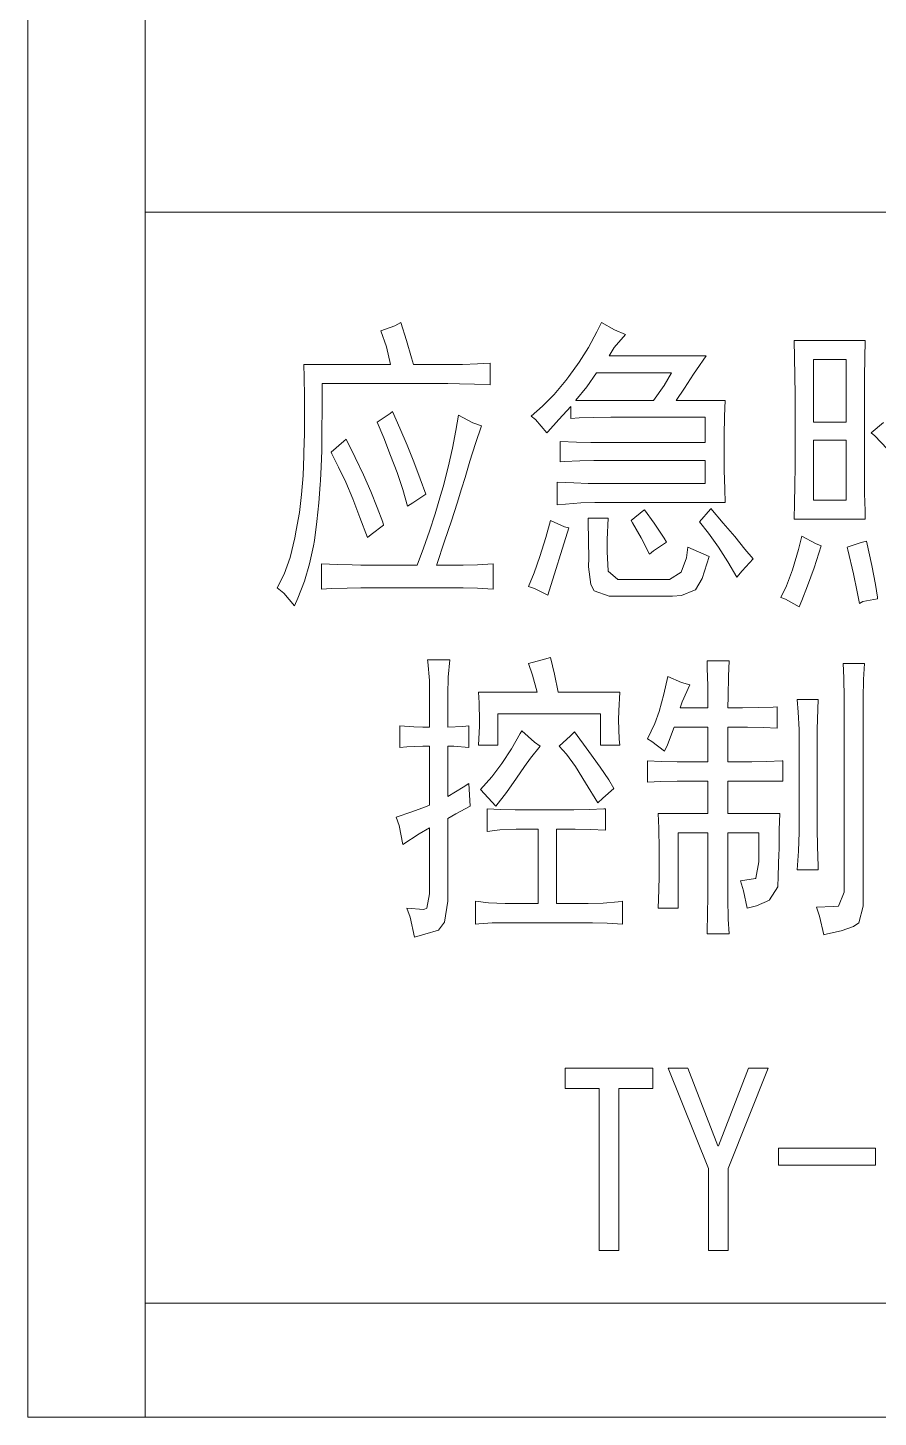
# Model space of a CAD drawing. Header units: millimetres. Extents: x -633009578 to 5705885, y -633235091 to 2571734.
# Drawn here: x 2447258 to 2447580, y 2016995 to 2017521 of the extents above; entities that cross this region are included whole.
import ezdxf

# ---------------------------------------------------------------- set-up
doc = ezdxf.new("R2010")
doc.units = ezdxf.units.MM
doc.header["$LTSCALE"] = 1000
doc.header["$MEASUREMENT"] = 0
doc.layers.get('0').update_dxf_attribs({"color": 9})

msp = doc.modelspace()

# ---------------------------------------------------------------- linework, layer by layer
at = {"lineweight": 0}
for p, q in [((2447302.79, 2017968.49, 104542.43), (2447302.79, 2016995.02, 104542.43)), ((2447302.79, 2017450.94, 104542.43), (2447769.97, 2017450.94, 104542.43)), ((2447397.29, 2017407.99, 104542.43), (2447391.94, 2017406.07, 104542.43)), ((2447399.53, 2017409.17, 104542.43), (2447397.29, 2017407.99, 104542.43)), ((2447401.67, 2017402.43, 104542.43), (2447399.53, 2017409.17, 104542.43)), ((2447475.46, 2017409.17, 104542.43), (2447473.75, 2017405.64, 104542.43)), ((2447480.49, 2017406.39, 104542.43), (2447475.46, 2017409.17, 104542.43)), ((2447484.55, 2017404.68, 104542.43), (2447480.49, 2017406.39, 104542.43)), ((2447391.94, 2017406.07, 104542.43), (2447394.08, 2017399.97, 104542.43)), ((2447403.6, 2017395.8, 104542.43), (2447401.67, 2017402.43, 104542.43)), ((2447473.75, 2017405.64, 104542.43), (2447470.54, 2017399.76, 104542.43)), ((2447480.27, 2017399.76, 104542.43), (2447484.55, 2017404.68, 104542.43)), ((2447548.5, 2017402.43, 104542.43), (2447548.61, 2017395.91, 104542.43)), ((2447575.34, 2017402.43, 104542.43), (2447548.5, 2017402.43, 104542.43)), ((2447575.24, 2017395.69, 104542.43), (2447575.34, 2017402.43, 104542.43)), ((2447394.08, 2017399.97, 104542.43), (2447395.58, 2017393.34, 104542.43)), ((2447404.35, 2017393.34, 104542.43), (2447403.6, 2017395.8, 104542.43)), ((2447470.54, 2017399.76, 104542.43), (2447467.01, 2017394.19, 104542.43)), ((2447478.35, 2017396.55, 104542.43), (2447480.27, 2017399.76, 104542.43)), ((2447515.14, 2017396.55, 104542.43), (2447478.35, 2017396.55, 104542.43)), ((2447511.5, 2017391.31, 104542.43), (2447515.14, 2017396.55, 104542.43)), ((2447548.61, 2017395.91, 104542.43), (2447548.72, 2017389.06, 104542.43)), ((2447575.13, 2017388.74, 104542.43), (2447575.24, 2017395.69, 104542.43)), ((2447362.85, 2017393.34, 104542.43), (2447362.96, 2017388.53, 104542.43)), ((2447395.58, 2017393.34, 104542.43), (2447362.85, 2017393.34, 104542.43)), ((2447417.39, 2017393.34, 104542.43), (2447404.35, 2017393.34, 104542.43)), ((2447422.95, 2017393.34, 104542.43), (2447417.39, 2017393.34, 104542.43)), ((2447428.62, 2017393.55, 104542.43), (2447422.95, 2017393.34, 104542.43)), ((2447433.33, 2017393.77, 104542.43), (2447428.62, 2017393.55, 104542.43)), ((2447433.33, 2017385.64, 104542.43), (2447433.33, 2017393.77, 104542.43)), ((2447467.01, 2017394.19, 104542.43), (2447463.16, 2017388.74, 104542.43)), ((2447510.32, 2017389.7, 104542.43), (2447511.5, 2017391.31, 104542.43)), ((2447555.77, 2017395.16, 104542.43), (2447568.07, 2017395.16, 104542.43)), ((2447555.77, 2017371.52, 104542.43), (2447555.77, 2017395.16, 104542.43)), ((2447568.07, 2017395.16, 104542.43), (2447568.07, 2017371.52, 104542.43)), ((2447362.96, 2017388.53, 104542.43), (2447363.07, 2017381.26, 104542.43)), ((2447369.8, 2017386.07, 104542.43), (2447417.39, 2017386.07, 104542.43)), ((2447369.8, 2017376.55, 104542.43), (2447369.8, 2017386.07, 104542.43)), ((2447417.39, 2017386.07, 104542.43), (2447421.78, 2017385.96, 104542.43)), ((2447421.78, 2017385.96, 104542.43), (2447427.45, 2017385.85, 104542.43)), ((2447427.45, 2017385.85, 104542.43), (2447433.33, 2017385.64, 104542.43)), ((2447461.99, 2017387.24, 104542.43), (2447457.6, 2017382, 104542.43)), ((2447463.16, 2017388.74, 104542.43), (2447461.99, 2017387.24, 104542.43)), ((2447469.9, 2017384.89, 104542.43), (2447473.64, 2017390.13, 104542.43)), ((2447473.64, 2017390.13, 104542.43), (2447501.98, 2017390.13, 104542.43)), ((2447499.2, 2017385.32, 104542.43), (2447495.14, 2017379.65, 104542.43)), ((2447501.98, 2017390.13, 104542.43), (2447499.2, 2017385.32, 104542.43)), ((2447506.9, 2017384.36, 104542.43), (2447510.32, 2017389.7, 104542.43)), ((2447548.72, 2017389.06, 104542.43), (2447548.82, 2017381.9, 104542.43)), ((2447575.02, 2017381.68, 104542.43), (2447575.13, 2017388.74, 104542.43)), ((2447363.07, 2017381.26, 104542.43), (2447363.07, 2017374.09, 104542.43)), ((2447457.6, 2017382, 104542.43), (2447453.22, 2017377.51, 104542.43)), ((2447465.84, 2017379.86, 104542.43), (2447469.9, 2017384.89, 104542.43)), ((2447503.8, 2017379.65, 104542.43), (2447506.9, 2017384.36, 104542.43)), ((2447548.82, 2017381.9, 104542.43), (2447548.82, 2017374.52, 104542.43)), ((2447575.02, 2017374.3, 104542.43), (2447575.02, 2017381.68, 104542.43)), ((2447369.7, 2017368.21, 104542.43), (2447369.8, 2017376.55, 104542.43)), ((2447395.47, 2017374.84, 104542.43), (2447390.55, 2017371.52, 104542.43)), ((2447396.33, 2017375.59, 104542.43), (2447395.47, 2017374.84, 104542.43)), ((2447399.21, 2017369.17, 104542.43), (2447396.33, 2017375.59, 104542.43)), ((2447453.22, 2017377.51, 104542.43), (2447448.94, 2017373.77, 104542.43)), ((2447459.31, 2017372.49, 104542.43), (2447463.91, 2017377.41, 104542.43)), ((2447463.91, 2017377.41, 104542.43), (2447463.91, 2017372.91, 104542.43)), ((2447465.73, 2017379.65, 104542.43), (2447465.84, 2017379.86, 104542.43)), ((2447495.14, 2017379.65, 104542.43), (2447465.73, 2017379.65, 104542.43)), ((2447522.3, 2017379.65, 104542.43), (2447503.8, 2017379.65, 104542.43)), ((2447522.09, 2017373.77, 104542.43), (2447522.3, 2017379.65, 104542.43)), ((2447363.07, 2017374.09, 104542.43), (2447363.07, 2017367.03, 104542.43)), ((2447390.55, 2017371.52, 104542.43), (2447393.12, 2017365.53, 104542.43)), ((2447421.35, 2017374.2, 104542.43), (2447420.39, 2017368.32, 104542.43)), ((2447426.8, 2017371.2, 104542.43), (2447421.35, 2017374.2, 104542.43)), ((2447430.12, 2017370.13, 104542.43), (2447426.8, 2017371.2, 104542.43)), ((2447427.77, 2017363.4, 104542.43), (2447430.12, 2017370.13, 104542.43)), ((2447448.94, 2017373.77, 104542.43), (2447450.54, 2017372.49, 104542.43)), ((2447450.54, 2017372.49, 104542.43), (2447454.82, 2017367.46, 104542.43)), ((2447455.25, 2017367.89, 104542.43), (2447459.31, 2017372.49, 104542.43)), ((2447463.91, 2017372.91, 104542.43), (2447467.01, 2017373.13, 104542.43)), ((2447467.01, 2017373.13, 104542.43), (2447472.57, 2017373.23, 104542.43)), ((2447472.57, 2017373.23, 104542.43), (2447479.1, 2017373.34, 104542.43)), ((2447479.1, 2017373.34, 104542.43), (2447514.71, 2017373.34, 104542.43)), ((2447514.71, 2017373.34, 104542.43), (2447514.71, 2017363.82, 104542.43)), ((2447521.98, 2017366.28, 104542.43), (2447522.09, 2017373.77, 104542.43)), ((2447548.82, 2017374.52, 104542.43), (2447548.82, 2017366.93, 104542.43)), ((2447568.07, 2017371.52, 104542.43), (2447555.77, 2017371.52, 104542.43)), ((2447575.02, 2017366.93, 104542.43), (2447575.02, 2017374.3, 104542.43)), ((2447582.3, 2017371.42, 104542.43), (2447577.59, 2017367.46, 104542.43)), ((2447363.07, 2017367.03, 104542.43), (2447362.85, 2017360.19, 104542.43)), ((2447369.59, 2017360.83, 104542.43), (2447369.7, 2017368.21, 104542.43)), ((2447377.93, 2017364.36, 104542.43), (2447373.12, 2017360.19, 104542.43)), ((2447378.89, 2017365.11, 104542.43), (2447377.93, 2017364.36, 104542.43)), ((2447382.32, 2017358.16, 104542.43), (2447378.89, 2017365.11, 104542.43)), ((2447393.12, 2017365.53, 104542.43), (2447395.68, 2017358.9, 104542.43)), ((2447401.89, 2017362.75, 104542.43), (2447399.21, 2017369.17, 104542.43)), ((2447420.39, 2017368.32, 104542.43), (2447419.1, 2017361.68, 104542.43)), ((2447454.82, 2017367.46, 104542.43), (2447455.25, 2017367.89, 104542.43)), ((2447466.05, 2017363.93, 104542.43), (2447459.85, 2017364.25, 104542.43)), ((2447459.85, 2017364.25, 104542.43), (2447459.85, 2017356.55, 104542.43)), ((2447521.98, 2017361.04, 104542.43), (2447521.98, 2017366.28, 104542.43)), ((2447548.82, 2017366.93, 104542.43), (2447548.82, 2017362.65, 104542.43)), ((2447555.77, 2017364.68, 104542.43), (2447568.07, 2017364.68, 104542.43)), ((2447555.77, 2017342.01, 104542.43), (2447555.77, 2017364.68, 104542.43)), ((2447568.07, 2017364.68, 104542.43), (2447568.07, 2017342.01, 104542.43)), ((2447575.02, 2017359.01, 104542.43), (2447575.02, 2017366.93, 104542.43)), ((2447577.59, 2017367.46, 104542.43), (2447578.98, 2017366.39, 104542.43)), ((2447578.98, 2017366.39, 104542.43), (2447583.69, 2017361.47, 104542.43)), ((2447362.85, 2017360.19, 104542.43), (2447362.85, 2017358.8, 104542.43)), ((2447369.38, 2017354.63, 104542.43), (2447369.59, 2017360.83, 104542.43)), ((2447373.12, 2017360.19, 104542.43), (2447373.44, 2017359.55, 104542.43)), ((2447373.44, 2017359.55, 104542.43), (2447376.01, 2017354.52, 104542.43)), ((2447395.68, 2017358.9, 104542.43), (2447398.14, 2017352.49, 104542.43)), ((2447404.45, 2017356.44, 104542.43), (2447401.89, 2017362.75, 104542.43)), ((2447419.1, 2017361.68, 104542.43), (2447417.5, 2017354.52, 104542.43)), ((2447425.63, 2017356.77, 104542.43), (2447427.77, 2017363.4, 104542.43)), ((2447471.5, 2017363.82, 104542.43), (2447466.05, 2017363.93, 104542.43)), ((2447472.57, 2017363.82, 104542.43), (2447471.5, 2017363.82, 104542.43)), ((2447514.71, 2017363.82, 104542.43), (2447472.57, 2017363.82, 104542.43)), ((2447521.98, 2017353.34, 104542.43), (2447521.98, 2017361.04, 104542.43)), ((2447548.82, 2017362.65, 104542.43), (2447548.82, 2017354.84, 104542.43)), ((2447575.13, 2017351.42, 104542.43), (2447575.02, 2017359.01, 104542.43)), ((2447362.85, 2017358.8, 104542.43), (2447362.53, 2017351.31, 104542.43)), ((2447369.16, 2017349.39, 104542.43), (2447369.38, 2017354.63, 104542.43)), ((2447376.01, 2017354.52, 104542.43), (2447378.68, 2017348.85, 104542.43)), ((2447385.42, 2017351.53, 104542.43), (2447382.32, 2017358.16, 104542.43)), ((2447406.91, 2017350.03, 104542.43), (2447404.45, 2017356.44, 104542.43)), ((2447417.5, 2017354.52, 104542.43), (2447415.58, 2017347.03, 104542.43)), ((2447423.92, 2017350.56, 104542.43), (2447425.63, 2017356.77, 104542.43)), ((2447459.85, 2017356.55, 104542.43), (2447461.35, 2017356.66, 104542.43)), ((2447461.35, 2017356.66, 104542.43), (2447467.33, 2017356.87, 104542.43)), ((2447467.33, 2017356.87, 104542.43), (2447472.57, 2017356.98, 104542.43)), ((2447472.57, 2017356.98, 104542.43), (2447514.71, 2017356.98, 104542.43)), ((2447514.71, 2017356.98, 104542.43), (2447514.71, 2017348.32, 104542.43)), ((2447548.82, 2017354.84, 104542.43), (2447548.72, 2017347.57, 104542.43)), ((2447362.53, 2017351.31, 104542.43), (2447361.89, 2017344.15, 104542.43)), ((2447369.06, 2017347.89, 104542.43), (2447369.16, 2017349.39, 104542.43)), ((2447378.68, 2017348.85, 104542.43), (2447381.35, 2017342.54, 104542.43)), ((2447388.2, 2017345.22, 104542.43), (2447385.42, 2017351.53, 104542.43)), ((2447398.14, 2017352.49, 104542.43), (2447400.28, 2017346.07, 104542.43)), ((2447409.05, 2017344.25, 104542.43), (2447406.91, 2017350.03, 104542.43)), ((2447422.53, 2017346.29, 104542.43), (2447423.92, 2017350.56, 104542.43)), ((2447464.98, 2017348.53, 104542.43), (2447458.78, 2017348.75, 104542.43)), ((2447458.78, 2017348.75, 104542.43), (2447458.78, 2017340.19, 104542.43)), ((2447470.44, 2017348.32, 104542.43), (2447464.98, 2017348.53, 104542.43)), ((2447522.19, 2017346.18, 104542.43), (2447521.98, 2017353.34, 104542.43)), ((2447575.13, 2017344.47, 104542.43), (2447575.13, 2017351.42, 104542.43)), ((2447361.89, 2017344.15, 104542.43), (2447361.14, 2017337.3, 104542.43)), ((2447368.52, 2017340.94, 104542.43), (2447369.06, 2017347.89, 104542.43)), ((2447390.55, 2017339.23, 104542.43), (2447388.2, 2017345.22, 104542.43)), ((2447400.28, 2017346.07, 104542.43), (2447402.1, 2017339.76, 104542.43)), ((2447404.03, 2017340.94, 104542.43), (2447409.05, 2017344.25, 104542.43)), ((2447414.61, 2017343.72, 104542.43), (2447412.58, 2017336.87, 104542.43)), ((2447415.58, 2017347.03, 104542.43), (2447414.61, 2017343.72, 104542.43)), ((2447420.82, 2017340.83, 104542.43), (2447422.53, 2017346.29, 104542.43)), ((2447473, 2017348.32, 104542.43), (2447470.44, 2017348.32, 104542.43)), ((2447514.71, 2017348.32, 104542.43), (2447473, 2017348.32, 104542.43)), ((2447522.3, 2017341.05, 104542.43), (2447522.19, 2017346.18, 104542.43)), ((2447548.72, 2017347.57, 104542.43), (2447548.61, 2017340.83, 104542.43)), ((2447575.34, 2017337.94, 104542.43), (2447575.13, 2017344.47, 104542.43)), ((2447367.77, 2017333.88, 104542.43), (2447368.52, 2017340.94, 104542.43)), ((2447381.35, 2017342.54, 104542.43), (2447384.03, 2017335.48, 104542.43)), ((2447392.69, 2017333.67, 104542.43), (2447390.55, 2017339.23, 104542.43)), ((2447402.1, 2017339.76, 104542.43), (2447404.03, 2017340.94, 104542.43)), ((2447418.68, 2017334.2, 104542.43), (2447420.82, 2017340.83, 104542.43)), ((2447458.78, 2017340.19, 104542.43), (2447461.88, 2017340.51, 104542.43)), ((2447461.88, 2017340.51, 104542.43), (2447467.66, 2017340.94, 104542.43)), ((2447467.66, 2017340.94, 104542.43), (2447473, 2017341.05, 104542.43)), ((2447473, 2017341.05, 104542.43), (2447522.3, 2017341.05, 104542.43)), ((2447491.5, 2017338.16, 104542.43), (2447486.8, 2017334.31, 104542.43)), ((2447491.82, 2017338.37, 104542.43), (2447491.5, 2017338.16, 104542.43)), ((2447495.46, 2017333.24, 104542.43), (2447491.82, 2017338.37, 104542.43)), ((2447516.74, 2017338.59, 104542.43), (2447512.57, 2017333.77, 104542.43)), ((2447516.95, 2017338.8, 104542.43), (2447516.74, 2017338.59, 104542.43)), ((2447521.55, 2017333.35, 104542.43), (2447516.95, 2017338.8, 104542.43)), ((2447548.61, 2017340.83, 104542.43), (2447548.5, 2017334.74, 104542.43)), ((2447568.07, 2017342.01, 104542.43), (2447555.77, 2017342.01, 104542.43)), ((2447575.34, 2017334.74, 104542.43), (2447575.34, 2017337.94, 104542.43)), ((2447361.14, 2017337.3, 104542.43), (2447359.97, 2017330.67, 104542.43)), ((2447366.81, 2017326.72, 104542.43), (2447367.77, 2017333.88, 104542.43)), ((2447384.03, 2017335.48, 104542.43), (2447386.92, 2017327.89, 104542.43)), ((2447393.01, 2017332.49, 104542.43), (2447392.69, 2017333.67, 104542.43)), ((2447412.58, 2017336.87, 104542.43), (2447410.44, 2017330.24, 104542.43)), ((2447416.11, 2017326.5, 104542.43), (2447418.68, 2017334.2, 104542.43)), ((2447456.21, 2017334.31, 104542.43), (2447454.39, 2017327.89, 104542.43)), ((2447461.56, 2017331.96, 104542.43), (2447456.21, 2017334.31, 104542.43)), ((2447470.44, 2017335.16, 104542.43), (2447470.44, 2017334.31, 104542.43)), ((2447478.03, 2017335.16, 104542.43), (2447470.44, 2017335.16, 104542.43)), ((2447470.44, 2017334.31, 104542.43), (2447470.65, 2017326.29, 104542.43)), ((2447477.71, 2017327.14, 104542.43), (2447478.03, 2017335.16, 104542.43)), ((2447486.8, 2017334.31, 104542.43), (2447487.23, 2017333.45, 104542.43)), ((2447487.23, 2017333.45, 104542.43), (2447490.54, 2017327.68, 104542.43)), ((2447499.2, 2017327.57, 104542.43), (2447495.46, 2017333.24, 104542.43)), ((2447512.57, 2017333.77, 104542.43), (2447515.99, 2017329.5, 104542.43)), ((2447525.94, 2017328.21, 104542.43), (2447521.55, 2017333.35, 104542.43)), ((2447548.5, 2017334.74, 104542.43), (2447575.34, 2017334.74, 104542.43)), ((2447359.43, 2017327.68, 104542.43), (2447357.61, 2017320.3, 104542.43)), ((2447359.97, 2017330.67, 104542.43), (2447359.43, 2017327.68, 104542.43)), ((2447386.92, 2017327.89, 104542.43), (2447388.31, 2017328.96, 104542.43)), ((2447388.31, 2017328.96, 104542.43), (2447393.01, 2017332.49, 104542.43)), ((2447410.44, 2017330.24, 104542.43), (2447408.09, 2017323.83, 104542.43)), ((2447454.39, 2017327.89, 104542.43), (2447452.15, 2017320.73, 104542.43)), ((2447455.14, 2017306.08, 104542.43), (2447463.16, 2017331.53, 104542.43)), ((2447463.16, 2017331.53, 104542.43), (2447461.56, 2017331.96, 104542.43)), ((2447490.54, 2017327.68, 104542.43), (2447493.64, 2017321.58, 104542.43)), ((2447500.17, 2017326.07, 104542.43), (2447499.2, 2017327.57, 104542.43)), ((2447515.99, 2017329.5, 104542.43), (2447519.84, 2017324.26, 104542.43)), ((2447529.79, 2017323.51, 104542.43), (2447525.94, 2017328.21, 104542.43)), ((2447551.39, 2017328.32, 104542.43), (2447550.11, 2017323.29, 104542.43)), ((2447556.52, 2017325.54, 104542.43), (2447551.39, 2017328.32, 104542.43)), ((2447364.99, 2017317.95, 104542.43), (2447366.49, 2017324.68, 104542.43)), ((2447366.49, 2017324.68, 104542.43), (2447366.81, 2017326.72, 104542.43)), ((2447408.09, 2017323.83, 104542.43), (2447405.74, 2017317.41, 104542.43)), ((2447413.12, 2017317.63, 104542.43), (2447416.11, 2017326.5, 104542.43)), ((2447470.65, 2017326.29, 104542.43), (2447470.76, 2017320.19, 104542.43)), ((2447477.71, 2017322.44, 104542.43), (2447477.71, 2017327.14, 104542.43)), ((2447478.03, 2017315.27, 104542.43), (2447477.71, 2017322.44, 104542.43)), ((2447493.64, 2017321.58, 104542.43), (2447495.25, 2017322.76, 104542.43)), ((2447495.25, 2017322.76, 104542.43), (2447500.17, 2017326.07, 104542.43)), ((2447508.19, 2017324.26, 104542.43), (2447507.65, 2017320.19, 104542.43)), ((2447516.21, 2017320.62, 104542.43), (2447508.19, 2017324.26, 104542.43)), ((2447519.84, 2017324.26, 104542.43), (2447523.37, 2017318.69, 104542.43)), ((2447532.89, 2017319.76, 104542.43), (2447529.79, 2017323.51, 104542.43)), ((2447550.11, 2017323.29, 104542.43), (2447547.75, 2017315.59, 104542.43)), ((2447555.99, 2017316.45, 104542.43), (2447558.66, 2017324.68, 104542.43)), ((2447558.66, 2017324.68, 104542.43), (2447556.52, 2017325.54, 104542.43)), ((2447573.85, 2017325.97, 104542.43), (2447568.5, 2017324.26, 104542.43)), ((2447568.5, 2017324.26, 104542.43), (2447568.71, 2017323.19, 104542.43)), ((2447568.71, 2017323.19, 104542.43), (2447570.85, 2017314.1, 104542.43)), ((2447575.77, 2017326.5, 104542.43), (2447573.85, 2017325.97, 104542.43)), ((2447577.8, 2017317.3, 104542.43), (2447575.77, 2017326.5, 104542.43)), ((2447357.61, 2017320.3, 104542.43), (2447355.37, 2017313.99, 104542.43)), ((2447363.07, 2017311.32, 104542.43), (2447364.99, 2017317.95, 104542.43)), ((2447375.58, 2017317.63, 104542.43), (2447369.48, 2017317.95, 104542.43)), ((2447369.48, 2017317.95, 104542.43), (2447369.48, 2017308.32, 104542.43)), ((2447381.14, 2017317.52, 104542.43), (2447375.58, 2017317.63, 104542.43)), ((2447384.35, 2017317.41, 104542.43), (2447381.14, 2017317.52, 104542.43)), ((2447405.74, 2017317.41, 104542.43), (2447384.35, 2017317.41, 104542.43)), ((2447413.01, 2017317.41, 104542.43), (2447413.12, 2017317.63, 104542.43)), ((2447423.17, 2017317.41, 104542.43), (2447413.01, 2017317.41, 104542.43)), ((2447428.62, 2017317.52, 104542.43), (2447423.17, 2017317.41, 104542.43)), ((2447434.5, 2017317.95, 104542.43), (2447428.62, 2017317.52, 104542.43)), ((2447434.5, 2017308.32, 104542.43), (2447434.5, 2017317.95, 104542.43)), ((2447452.15, 2017320.73, 104542.43), (2447450.01, 2017314.52, 104542.43)), ((2447470.76, 2017320.19, 104542.43), (2447470.65, 2017316.77, 104542.43)), ((2447507.65, 2017320.19, 104542.43), (2447505.62, 2017314.74, 104542.43)), ((2447513.64, 2017312.39, 104542.43), (2447516.21, 2017320.62, 104542.43)), ((2447523.37, 2017318.69, 104542.43), (2447526.69, 2017312.92, 104542.43)), ((2447528.72, 2017315.27, 104542.43), (2447532.89, 2017319.76, 104542.43)), ((2447579.19, 2017310.14, 104542.43), (2447577.8, 2017317.3, 104542.43)), ((2447355.37, 2017313.99, 104542.43), (2447352.69, 2017308.86, 104542.43)), ((2447450.01, 2017314.52, 104542.43), (2447447.87, 2017309.28, 104542.43)), ((2447470.65, 2017316.77, 104542.43), (2447471.5, 2017310.14, 104542.43)), ((2447478.03, 2017315.17, 104542.43), (2447478.03, 2017315.27, 104542.43)), ((2447481.66, 2017311.96, 104542.43), (2447478.03, 2017315.17, 104542.43)), ((2447501.23, 2017311.96, 104542.43), (2447481.66, 2017311.96, 104542.43)), ((2447505.62, 2017314.74, 104542.43), (2447501.23, 2017311.96, 104542.43)), ((2447511.07, 2017308.11, 104542.43), (2447513.64, 2017312.39, 104542.43)), ((2447526.69, 2017312.92, 104542.43), (2447528.72, 2017315.27, 104542.43)), ((2447547.75, 2017315.59, 104542.43), (2447545.51, 2017309.6, 104542.43)), ((2447553.53, 2017309.6, 104542.43), (2447555.99, 2017316.45, 104542.43)), ((2447570.85, 2017314.1, 104542.43), (2447572.35, 2017307.36, 104542.43)), ((2447352.69, 2017308.86, 104542.43), (2447355.26, 2017306.82, 104542.43)), ((2447355.26, 2017306.82, 104542.43), (2447359.32, 2017302.01, 104542.43)), ((2447360.5, 2017304.9, 104542.43), (2447363.07, 2017311.32, 104542.43)), ((2447369.48, 2017308.32, 104542.43), (2447373.33, 2017308.54, 104542.43)), ((2447373.33, 2017308.54, 104542.43), (2447379.22, 2017308.75, 104542.43)), ((2447379.22, 2017308.75, 104542.43), (2447384.35, 2017308.86, 104542.43)), ((2447384.35, 2017308.86, 104542.43), (2447423.17, 2017308.86, 104542.43)), ((2447423.17, 2017308.86, 104542.43), (2447428.51, 2017308.75, 104542.43)), ((2447428.51, 2017308.75, 104542.43), (2447434.5, 2017308.32, 104542.43)), ((2447447.87, 2017309.28, 104542.43), (2447450.12, 2017308.54, 104542.43)), ((2447450.12, 2017308.54, 104542.43), (2447455.14, 2017306.08, 104542.43)), ((2447471.5, 2017310.14, 104542.43), (2447472.79, 2017307.68, 104542.43)), ((2447472.79, 2017307.68, 104542.43), (2447478.35, 2017305.65, 104542.43)), ((2447505.83, 2017305.97, 104542.43), (2447510.75, 2017307.89, 104542.43)), ((2447510.75, 2017307.89, 104542.43), (2447511.07, 2017308.11, 104542.43)), ((2447545.51, 2017309.6, 104542.43), (2447543.37, 2017305.22, 104542.43)), ((2447551.39, 2017304.04, 104542.43), (2447553.53, 2017309.6, 104542.43)), ((2447572.35, 2017307.36, 104542.43), (2447573.21, 2017302.87, 104542.43)), ((2447580.05, 2017305.33, 104542.43), (2447579.19, 2017310.14, 104542.43)), ((2447359.32, 2017302.01, 104542.43), (2447360.5, 2017304.9, 104542.43)), ((2447478.35, 2017305.65, 104542.43), (2447502.41, 2017305.65, 104542.43)), ((2447502.41, 2017305.65, 104542.43), (2447505.83, 2017305.97, 104542.43)), ((2447543.37, 2017305.22, 104542.43), (2447545.19, 2017304.58, 104542.43)), ((2447545.19, 2017304.58, 104542.43), (2447550.32, 2017301.58, 104542.43)), ((2447550.32, 2017301.58, 104542.43), (2447551.39, 2017304.04, 104542.43)), ((2447573.21, 2017302.87, 104542.43), (2447574.49, 2017303.62, 104542.43)), ((2447574.49, 2017303.62, 104542.43), (2447580.05, 2017304.69, 104542.43)), ((2447580.05, 2017304.69, 104542.43), (2447580.05, 2017305.33, 104542.43)), ((2447409.69, 2017281.59, 104542.43), (2447409.8, 2017280.84, 104542.43)), ((2447418.14, 2017281.59, 104542.43), (2447409.69, 2017281.59, 104542.43)), ((2447409.8, 2017280.84, 104542.43), (2447410.34, 2017273.78, 104542.43)), ((2447417.5, 2017275.06, 104542.43), (2447418.14, 2017281.59, 104542.43)), ((2447453, 2017281.59, 104542.43), (2447447.87, 2017280.2, 104542.43)), ((2447447.87, 2017280.2, 104542.43), (2447449.37, 2017275.81, 104542.43)), ((2447456.21, 2017282.44, 104542.43), (2447453, 2017281.59, 104542.43)), ((2447457.71, 2017276.13, 104542.43), (2447456.21, 2017282.44, 104542.43)), ((2447515.46, 2017281.16, 104542.43), (2447515.56, 2017278.49, 104542.43)), ((2447523.8, 2017281.16, 104542.43), (2447515.46, 2017281.16, 104542.43)), ((2447523.58, 2017275.38, 104542.43), (2447523.8, 2017281.16, 104542.43)), ((2447567, 2017280.2, 104542.43), (2447567.22, 2017274.74, 104542.43)), ((2447575.02, 2017280.2, 104542.43), (2447567, 2017280.2, 104542.43)), ((2447574.7, 2017274.1, 104542.43), (2447575.02, 2017280.2, 104542.43)), ((2447417.39, 2017268.43, 104542.43), (2447417.5, 2017275.06, 104542.43)), ((2447449.37, 2017275.81, 104542.43), (2447451.19, 2017269.29, 104542.43)), ((2447459.1, 2017269.29, 104542.43), (2447457.71, 2017276.13, 104542.43)), ((2447500.59, 2017275.28, 104542.43), (2447499.1, 2017268.54, 104542.43)), ((2447505.73, 2017273.03, 104542.43), (2447500.59, 2017275.28, 104542.43)), ((2447515.56, 2017278.49, 104542.43), (2447515.78, 2017271.75, 104542.43)), ((2447523.48, 2017267.79, 104542.43), (2447523.58, 2017275.38, 104542.43)), ((2447410.34, 2017273.78, 104542.43), (2447410.44, 2017266.61, 104542.43)), ((2447508.93, 2017272.07, 104542.43), (2447505.73, 2017273.03, 104542.43)), ((2447506.05, 2017265.65, 104542.43), (2447508.93, 2017272.07, 104542.43)), ((2447515.78, 2017271.75, 104542.43), (2447515.78, 2017263.41, 104542.43)), ((2447567.22, 2017274.74, 104542.43), (2447567.32, 2017267.04, 104542.43)), ((2447574.6, 2017267.04, 104542.43), (2447574.7, 2017274.1, 104542.43)), ((2447410.44, 2017266.61, 104542.43), (2447410.44, 2017256.13, 104542.43)), ((2447417.39, 2017256.13, 104542.43), (2447417.39, 2017268.43, 104542.43)), ((2447428.94, 2017269.29, 104542.43), (2447429.16, 2017265.33, 104542.43)), ((2447451.19, 2017269.29, 104542.43), (2447428.94, 2017269.29, 104542.43)), ((2447429.16, 2017265.33, 104542.43), (2447429.37, 2017258.38, 104542.43)), ((2447482.41, 2017269.29, 104542.43), (2447459.1, 2017269.29, 104542.43)), ((2447482.09, 2017262.34, 104542.43), (2447482.41, 2017269.29, 104542.43)), ((2447499.1, 2017268.54, 104542.43), (2447497.28, 2017262.02, 104542.43)), ((2447505.3, 2017263.41, 104542.43), (2447506.05, 2017265.65, 104542.43)), ((2447523.37, 2017263.41, 104542.43), (2447523.48, 2017267.79, 104542.43)), ((2447549.57, 2017266.61, 104542.43), (2447550, 2017261.8, 104542.43)), ((2447557.59, 2017266.61, 104542.43), (2447549.57, 2017266.61, 104542.43)), ((2447557.27, 2017259.13, 104542.43), (2447557.59, 2017266.61, 104542.43)), ((2447567.32, 2017267.04, 104542.43), (2447567.32, 2017194.32, 104542.43)), ((2447574.6, 2017188.44, 104542.43), (2447574.6, 2017267.04, 104542.43)), ((2447436.21, 2017261.16, 104542.43), (2447475.14, 2017261.16, 104542.43)), ((2447436.21, 2017249.29, 104542.43), (2447436.21, 2017261.16, 104542.43)), ((2447475.14, 2017261.16, 104542.43), (2447475.14, 2017249.29, 104542.43)), ((2447481.99, 2017258.92, 104542.43), (2447482.09, 2017262.34, 104542.43)), ((2447497.28, 2017262.02, 104542.43), (2447495.67, 2017257.52, 104542.43)), ((2447515.78, 2017263.41, 104542.43), (2447505.3, 2017263.41, 104542.43)), ((2447528.83, 2017263.41, 104542.43), (2447523.37, 2017263.41, 104542.43)), ((2447534.92, 2017263.51, 104542.43), (2447528.83, 2017263.41, 104542.43)), ((2447540.48, 2017263.73, 104542.43), (2447534.92, 2017263.51, 104542.43)), ((2447541.98, 2017263.83, 104542.43), (2447540.48, 2017263.73, 104542.43)), ((2447541.98, 2017255.71, 104542.43), (2447541.98, 2017263.83, 104542.43)), ((2447550, 2017261.8, 104542.43), (2447550.32, 2017255.28, 104542.43)), ((2447557.16, 2017255.28, 104542.43), (2447557.27, 2017259.13, 104542.43)), ((2447404.45, 2017256.24, 104542.43), (2447399.21, 2017256.56, 104542.43)), ((2447399.21, 2017256.56, 104542.43), (2447399.21, 2017248.43, 104542.43)), ((2447407.88, 2017256.13, 104542.43), (2447404.45, 2017256.24, 104542.43)), ((2447410.44, 2017256.13, 104542.43), (2447407.88, 2017256.13, 104542.43)), ((2447423.06, 2017256.35, 104542.43), (2447417.39, 2017256.13, 104542.43)), ((2447425.31, 2017256.56, 104542.43), (2447423.06, 2017256.35, 104542.43)), ((2447425.31, 2017248.43, 104542.43), (2447425.31, 2017256.56, 104542.43)), ((2447429.37, 2017256.46, 104542.43), (2447428.94, 2017249.29, 104542.43)), ((2447429.37, 2017258.38, 104542.43), (2447429.37, 2017256.46, 104542.43)), ((2447445.3, 2017254.74, 104542.43), (2447444.77, 2017253.68, 104542.43)), ((2447450.12, 2017250.47, 104542.43), (2447445.3, 2017254.74, 104542.43)), ((2447465.3, 2017254.32, 104542.43), (2447463.81, 2017252.82, 104542.43)), ((2447470.76, 2017246.94, 104542.43), (2447465.3, 2017254.32, 104542.43)), ((2447482.2, 2017251.54, 104542.43), (2447481.99, 2017258.92, 104542.43)), ((2447495.67, 2017257.52, 104542.43), (2447492.89, 2017251.64, 104542.43)), ((2447500.49, 2017249.4, 104542.43), (2447503.05, 2017256.13, 104542.43)), ((2447503.05, 2017256.13, 104542.43), (2447515.78, 2017256.13, 104542.43)), ((2447515.78, 2017256.13, 104542.43), (2447515.78, 2017242.98, 104542.43)), ((2447523.37, 2017256.13, 104542.43), (2447529.25, 2017256.13, 104542.43)), ((2447523.37, 2017242.98, 104542.43), (2447523.37, 2017256.13, 104542.43)), ((2447529.25, 2017256.13, 104542.43), (2447530.75, 2017256.13, 104542.43)), ((2447530.75, 2017256.13, 104542.43), (2447536.85, 2017256.03, 104542.43)), ((2447536.85, 2017256.03, 104542.43), (2447541.98, 2017255.71, 104542.43)), ((2447550.32, 2017255.28, 104542.43), (2447550.32, 2017217.53, 104542.43)), ((2447557.16, 2017217.53, 104542.43), (2447557.16, 2017255.28, 104542.43)), ((2447399.21, 2017248.43, 104542.43), (2447401.78, 2017248.65, 104542.43)), ((2447401.78, 2017248.65, 104542.43), (2447407.88, 2017248.86, 104542.43)), ((2447407.88, 2017248.86, 104542.43), (2447410.44, 2017248.86, 104542.43)), ((2447410.44, 2017248.86, 104542.43), (2447410.44, 2017226.62, 104542.43)), ((2447417.39, 2017248.86, 104542.43), (2447419.64, 2017248.86, 104542.43)), ((2447417.39, 2017229.83, 104542.43), (2447417.39, 2017248.86, 104542.43)), ((2447419.64, 2017248.86, 104542.43), (2447425.31, 2017248.43, 104542.43)), ((2447428.94, 2017249.29, 104542.43), (2447436.21, 2017249.29, 104542.43)), ((2447444.77, 2017253.68, 104542.43), (2447441.45, 2017247.9, 104542.43)), ((2447448.62, 2017244.37, 104542.43), (2447452.26, 2017248.86, 104542.43)), ((2447452.26, 2017248.86, 104542.43), (2447450.12, 2017250.47, 104542.43)), ((2447463.81, 2017252.82, 104542.43), (2447459.53, 2017248.86, 104542.43)), ((2447459.53, 2017248.86, 104542.43), (2447462.2, 2017245.87, 104542.43)), ((2447475.14, 2017249.29, 104542.43), (2447482.41, 2017249.29, 104542.43)), ((2447482.41, 2017249.29, 104542.43), (2447482.2, 2017251.54, 104542.43)), ((2447492.89, 2017251.64, 104542.43), (2447494.5, 2017250.68, 104542.43)), ((2447494.5, 2017250.68, 104542.43), (2447499.42, 2017247.04, 104542.43)), ((2447499.42, 2017247.04, 104542.43), (2447500.49, 2017249.4, 104542.43)), ((2447441.45, 2017247.9, 104542.43), (2447437.82, 2017242.34, 104542.43)), ((2447446.37, 2017241.16, 104542.43), (2447448.62, 2017244.37, 104542.43)), ((2447462.2, 2017245.87, 104542.43), (2447465.62, 2017241.16, 104542.43)), ((2447475.03, 2017240.95, 104542.43), (2447470.76, 2017246.94, 104542.43)), ((2447498.13, 2017243.09, 104542.43), (2447492.89, 2017243.41, 104542.43)), ((2447492.89, 2017243.41, 104542.43), (2447492.89, 2017235.28, 104542.43)), ((2447543.9, 2017243.41, 104542.43), (2447538.02, 2017243.09, 104542.43)), ((2447544.12, 2017243.41, 104542.43), (2447543.9, 2017243.41, 104542.43)), ((2447544.12, 2017235.71, 104542.43), (2447544.12, 2017243.41, 104542.43)), ((2447437.82, 2017242.34, 104542.43), (2447433.97, 2017237.31, 104542.43)), ((2447443.38, 2017236.78, 104542.43), (2447446.37, 2017241.16, 104542.43)), ((2447465.62, 2017241.16, 104542.43), (2447469.47, 2017235.07, 104542.43)), ((2447478.24, 2017236.24, 104542.43), (2447475.03, 2017240.95, 104542.43)), ((2447504.12, 2017242.98, 104542.43), (2447498.13, 2017243.09, 104542.43)), ((2447515.78, 2017242.98, 104542.43), (2447504.12, 2017242.98, 104542.43)), ((2447532.46, 2017242.98, 104542.43), (2447523.37, 2017242.98, 104542.43)), ((2447538.02, 2017243.09, 104542.43), (2447532.46, 2017242.98, 104542.43)), ((2447423.17, 2017233.46, 104542.43), (2447417.39, 2017229.83, 104542.43)), ((2447425.31, 2017234.75, 104542.43), (2447423.17, 2017233.46, 104542.43)), ((2447425.63, 2017228.33, 104542.43), (2447425.31, 2017234.75, 104542.43)), ((2447433.97, 2017237.31, 104542.43), (2447429.69, 2017232.5, 104542.43)), ((2447439.53, 2017231.43, 104542.43), (2447443.38, 2017236.78, 104542.43)), ((2447469.47, 2017235.07, 104542.43), (2447474.07, 2017227.47, 104542.43)), ((2447476, 2017229.19, 104542.43), (2447480.17, 2017232.93, 104542.43)), ((2447480.17, 2017232.93, 104542.43), (2447478.24, 2017236.24, 104542.43)), ((2447492.89, 2017235.28, 104542.43), (2447498.03, 2017235.6, 104542.43)), ((2447498.03, 2017235.6, 104542.43), (2447504.12, 2017235.71, 104542.43)), ((2447504.12, 2017235.71, 104542.43), (2447515.78, 2017235.71, 104542.43)), ((2447515.78, 2017235.71, 104542.43), (2447515.78, 2017223.41, 104542.43)), ((2447523.37, 2017235.71, 104542.43), (2447544.12, 2017235.71, 104542.43)), ((2447523.37, 2017223.41, 104542.43), (2447523.37, 2017235.71, 104542.43)), ((2447425.73, 2017226.19, 104542.43), (2447425.63, 2017228.33, 104542.43)), ((2447429.69, 2017232.5, 104542.43), (2447435.57, 2017226.19, 104542.43)), ((2447435.57, 2017226.19, 104542.43), (2447439.53, 2017231.43, 104542.43)), ((2447474.07, 2017227.47, 104542.43), (2447476, 2017229.19, 104542.43)), ((2447403.7, 2017224.05, 104542.43), (2447397.72, 2017222.02, 104542.43)), ((2447408.94, 2017225.98, 104542.43), (2447403.7, 2017224.05, 104542.43)), ((2447410.44, 2017226.62, 104542.43), (2447408.94, 2017225.98, 104542.43)), ((2447417.39, 2017221.59, 104542.43), (2447420.39, 2017223.3, 104542.43)), ((2447420.39, 2017223.3, 104542.43), (2447425.73, 2017226.19, 104542.43)), ((2447437.28, 2017224.91, 104542.43), (2447432.26, 2017225.23, 104542.43)), ((2447432.26, 2017225.23, 104542.43), (2447432.26, 2017216.67, 104542.43)), ((2447442.84, 2017224.8, 104542.43), (2447437.28, 2017224.91, 104542.43)), ((2447464.98, 2017224.8, 104542.43), (2447442.84, 2017224.8, 104542.43)), ((2447470.97, 2017224.91, 104542.43), (2447464.98, 2017224.8, 104542.43)), ((2447476.42, 2017225.23, 104542.43), (2447470.97, 2017224.91, 104542.43)), ((2447476.96, 2017225.23, 104542.43), (2447476.42, 2017225.23, 104542.43)), ((2447476.96, 2017217.1, 104542.43), (2447476.96, 2017225.23, 104542.43)), ((2447496.96, 2017223.41, 104542.43), (2447497.17, 2017217.85, 104542.43)), ((2447515.78, 2017223.41, 104542.43), (2447496.96, 2017223.41, 104542.43)), ((2447543.05, 2017223.41, 104542.43), (2447523.37, 2017223.41, 104542.43)), ((2447542.73, 2017217.32, 104542.43), (2447543.05, 2017223.41, 104542.43)), ((2447397.72, 2017222.02, 104542.43), (2447398.89, 2017218.92, 104542.43)), ((2447398.89, 2017218.92, 104542.43), (2447400.28, 2017211.65, 104542.43)), ((2447406.49, 2017215.71, 104542.43), (2447410.44, 2017217.96, 104542.43)), ((2447410.44, 2017217.96, 104542.43), (2447410.44, 2017193.04, 104542.43)), ((2447417.39, 2017190.26, 104542.43), (2447417.39, 2017221.59, 104542.43)), ((2447432.26, 2017216.67, 104542.43), (2447436.96, 2017217.32, 104542.43)), ((2447436.96, 2017217.32, 104542.43), (2447443.17, 2017217.53, 104542.43)), ((2447443.17, 2017217.53, 104542.43), (2447451.51, 2017217.53, 104542.43)), ((2447451.51, 2017217.53, 104542.43), (2447451.51, 2017189.4, 104542.43)), ((2447458.46, 2017217.53, 104542.43), (2447465.3, 2017217.53, 104542.43)), ((2447458.46, 2017189.4, 104542.43), (2447458.46, 2017217.53, 104542.43)), ((2447465.3, 2017217.53, 104542.43), (2447465.52, 2017217.53, 104542.43)), ((2447465.52, 2017217.53, 104542.43), (2447471.4, 2017217.42, 104542.43)), ((2447471.4, 2017217.42, 104542.43), (2447476.96, 2017217.1, 104542.43)), ((2447497.17, 2017217.85, 104542.43), (2447497.28, 2017209.83, 104542.43)), ((2447542.73, 2017209.4, 104542.43), (2447542.73, 2017217.32, 104542.43)), ((2447550.32, 2017217.53, 104542.43), (2447550.32, 2017216.35, 104542.43)), ((2447557.27, 2017211.11, 104542.43), (2447557.16, 2017217.53, 104542.43)), ((2447400.28, 2017211.65, 104542.43), (2447406.49, 2017215.71, 104542.43)), ((2447504.55, 2017216.14, 104542.43), (2447515.78, 2017216.14, 104542.43)), ((2447504.55, 2017187.59, 104542.43), (2447504.55, 2017216.14, 104542.43)), ((2447515.78, 2017216.14, 104542.43), (2447515.78, 2017191.22, 104542.43)), ((2447523.37, 2017216.14, 104542.43), (2447535.03, 2017216.14, 104542.43)), ((2447523.37, 2017191.22, 104542.43), (2447523.37, 2017216.14, 104542.43)), ((2447535.03, 2017216.14, 104542.43), (2447535.03, 2017205.77, 104542.43)), ((2447550.32, 2017216.35, 104542.43), (2447550.11, 2017209.19, 104542.43)), ((2447497.28, 2017209.83, 104542.43), (2447497.28, 2017199.78, 104542.43)), ((2447542.41, 2017199.78, 104542.43), (2447542.62, 2017208.44, 104542.43)), ((2447542.62, 2017208.44, 104542.43), (2447542.73, 2017209.4, 104542.43)), ((2447550.11, 2017209.19, 104542.43), (2447549.57, 2017202.13, 104542.43)), ((2447557.49, 2017203.41, 104542.43), (2447557.27, 2017211.11, 104542.43)), ((2447535.03, 2017205.12, 104542.43), (2447533.96, 2017198.92, 104542.43)), ((2447535.03, 2017205.77, 104542.43), (2447535.03, 2017205.12, 104542.43)), ((2447549.57, 2017202.13, 104542.43), (2447557.59, 2017202.13, 104542.43)), ((2447557.59, 2017202.13, 104542.43), (2447557.49, 2017203.41, 104542.43)), ((2447497.28, 2017199.78, 104542.43), (2447497.17, 2017194.54, 104542.43)), ((2447533.85, 2017198.81, 104542.43), (2447528.18, 2017197.96, 104542.43)), ((2447528.18, 2017197.96, 104542.43), (2447529.25, 2017194.22, 104542.43)), ((2447533.96, 2017198.92, 104542.43), (2447533.85, 2017198.81, 104542.43)), ((2447542.3, 2017195.71, 104542.43), (2447542.41, 2017199.78, 104542.43)), ((2447410.44, 2017193.04, 104542.43), (2447409.37, 2017187.59, 104542.43)), ((2447497.17, 2017194.54, 104542.43), (2447496.96, 2017187.59, 104542.43)), ((2447515.78, 2017191.22, 104542.43), (2447515.67, 2017186.2, 104542.43)), ((2447523.48, 2017183.52, 104542.43), (2447523.37, 2017191.22, 104542.43)), ((2447529.25, 2017194.22, 104542.43), (2447530.64, 2017187.59, 104542.43)), ((2447534.17, 2017188.55, 104542.43), (2447539.09, 2017190.69, 104542.43)), ((2447539.09, 2017190.79, 104542.43), (2447542.3, 2017195.71, 104542.43)), ((2447539.09, 2017190.69, 104542.43), (2447539.09, 2017190.79, 104542.43)), ((2447567.32, 2017193.68, 104542.43), (2447565.18, 2017188.44, 104542.43)), ((2447567.32, 2017194.32, 104542.43), (2447567.32, 2017193.68, 104542.43)), ((2447408.2, 2017187.16, 104542.43), (2447401.78, 2017187.59, 104542.43)), ((2447401.78, 2017187.59, 104542.43), (2447403.06, 2017184.16, 104542.43)), ((2447409.37, 2017187.59, 104542.43), (2447408.2, 2017187.16, 104542.43)), ((2447416.11, 2017182.35, 104542.43), (2447417.39, 2017190.26, 104542.43)), ((2447432.79, 2017189.62, 104542.43), (2447427.87, 2017190.26, 104542.43)), ((2447427.87, 2017190.26, 104542.43), (2447427.87, 2017181.6, 104542.43)), ((2447439.1, 2017189.4, 104542.43), (2447432.79, 2017189.62, 104542.43)), ((2447439.85, 2017189.4, 104542.43), (2447439.1, 2017189.4, 104542.43)), ((2447451.51, 2017189.4, 104542.43), (2447439.85, 2017189.4, 104542.43)), ((2447470.44, 2017189.4, 104542.43), (2447458.46, 2017189.4, 104542.43)), ((2447476.1, 2017189.51, 104542.43), (2447470.44, 2017189.4, 104542.43)), ((2447481.77, 2017190.05, 104542.43), (2447476.1, 2017189.51, 104542.43)), ((2447483.48, 2017190.26, 104542.43), (2447481.77, 2017190.05, 104542.43)), ((2447483.48, 2017181.6, 104542.43), (2447483.48, 2017190.26, 104542.43)), ((2447496.96, 2017187.59, 104542.43), (2447504.55, 2017187.59, 104542.43)), ((2447515.67, 2017186.2, 104542.43), (2447515.46, 2017177.96, 104542.43)), ((2447530.64, 2017187.59, 104542.43), (2447534.17, 2017188.55, 104542.43)), ((2447563.37, 2017188.23, 104542.43), (2447556.84, 2017188.01, 104542.43)), ((2447556.84, 2017188.01, 104542.43), (2447558.02, 2017184.59, 104542.43)), ((2447565.18, 2017188.44, 104542.43), (2447563.37, 2017188.23, 104542.43)), ((2447572.88, 2017182.02, 104542.43), (2447574.6, 2017188.44, 104542.43)), ((2447403.06, 2017184.16, 104542.43), (2447404.67, 2017176.68, 104542.43)), ((2447413.76, 2017179.35, 104542.43), (2447416.11, 2017182.35, 104542.43)), ((2447427.87, 2017181.6, 104542.43), (2447429.05, 2017181.7, 104542.43)), ((2447429.05, 2017181.7, 104542.43), (2447434.18, 2017182.02, 104542.43)), ((2447434.18, 2017182.02, 104542.43), (2447441.03, 2017182.13, 104542.43)), ((2447441.03, 2017182.13, 104542.43), (2447471.08, 2017182.13, 104542.43)), ((2447471.08, 2017182.13, 104542.43), (2447472.04, 2017182.13, 104542.43)), ((2447472.04, 2017182.13, 104542.43), (2447477.6, 2017181.92, 104542.43)), ((2447477.6, 2017181.92, 104542.43), (2447483.48, 2017181.6, 104542.43)), ((2447523.8, 2017177.96, 104542.43), (2447523.48, 2017183.52, 104542.43)), ((2447558.02, 2017184.59, 104542.43), (2447559.73, 2017177.53, 104542.43)), ((2447566.25, 2017179.03, 104542.43), (2447570.96, 2017180.74, 104542.43)), ((2447570.96, 2017180.74, 104542.43), (2447572.88, 2017182.02, 104542.43)), ((2447404.67, 2017176.68, 104542.43), (2447408.62, 2017177.75, 104542.43)), ((2447408.62, 2017177.75, 104542.43), (2447413.76, 2017179.35, 104542.43)), ((2447515.46, 2017177.96, 104542.43), (2447523.8, 2017177.96, 104542.43)), ((2447559.73, 2017177.53, 104542.43), (2447559.94, 2017177.64, 104542.43)), ((2447559.94, 2017177.64, 104542.43), (2447566.25, 2017179.03, 104542.43)), ((2447494.97, 2017127.11, 104542.43), (2447461.73, 2017127.11, 104542.43)), ((2447461.73, 2017127.11, 104542.43), (2447461.73, 2017119.43, 104542.43)), ((2447494.97, 2017119.43, 104542.43), (2447494.97, 2017127.11, 104542.43)), ((2447500.8, 2017127.11, 104542.43), (2447515.97, 2017089.16, 104542.43)), ((2447508.24, 2017127.11, 104542.43), (2447500.8, 2017127.11, 104542.43)), ((2447519.52, 2017097.66, 104542.43), (2447508.24, 2017127.11, 104542.43)), ((2447531.13, 2017127.11, 104542.43), (2447519.86, 2017097.66, 104542.43)), ((2447523.4, 2017089.16, 104542.43), (2447538.57, 2017127.11, 104542.43)), ((2447538.57, 2017127.11, 104542.43), (2447531.13, 2017127.11, 104542.43)), ((2447461.73, 2017119.43, 104542.43), (2447474.66, 2017119.43, 104542.43)), ((2447474.66, 2017119.43, 104542.43), (2447474.66, 2017058.05, 104542.43)), ((2447482.09, 2017119.43, 104542.43), (2447494.97, 2017119.43, 104542.43)), ((2447482.09, 2017058.05, 104542.43), (2447482.09, 2017119.43, 104542.43)), ((2447519.86, 2017097.66, 104542.43), (2447519.52, 2017097.66, 104542.43)), ((2447542.45, 2017096.83, 104542.43), (2447579.24, 2017096.83, 104542.43)), ((2447542.45, 2017090.37, 104542.43), (2447542.45, 2017096.83, 104542.43)), ((2447579.24, 2017096.83, 104542.43), (2447579.24, 2017090.37, 104542.43)), ((2447515.97, 2017089.16, 104542.43), (2447515.97, 2017058.05, 104542.43)), ((2447523.4, 2017058.05, 104542.43), (2447523.4, 2017089.16, 104542.43)), ((2447579.24, 2017090.37, 104542.43), (2447542.45, 2017090.37, 104542.43)), ((2447474.66, 2017058.05, 104542.43), (2447482.09, 2017058.05, 104542.43)), ((2447515.97, 2017058.05, 104542.43), (2447523.4, 2017058.05, 104542.43)), ((2447302.79, 2017038.21, 104542.43), (2447769.97, 2017038.21, 104542.43))]:
    msp.add_line(p, q, dxfattribs=at)
at = {"lineweight": 0, "elevation": 104542.43}
msp.add_lwpolyline([(2447258.32, 2017968.49), (2447823.39, 2017968.49), (2447823.39, 2016995.02), (2447258.32, 2016995.02)], close=True, dxfattribs=at)

doc.saveas('drawing.dxf')
